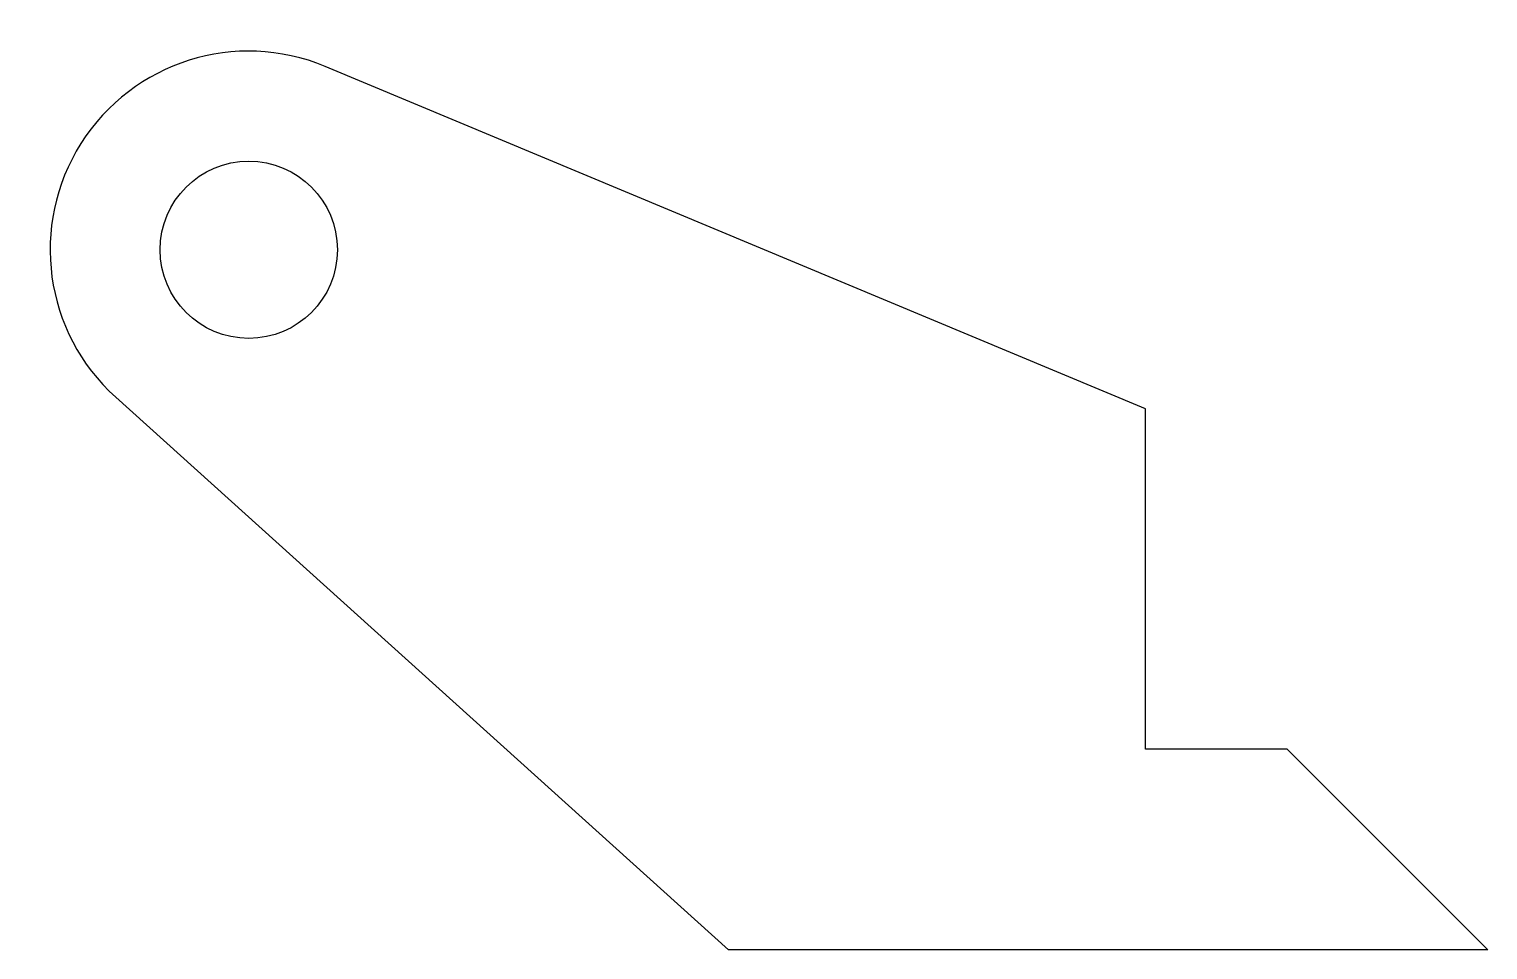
# Model space of a CAD drawing. Extents: x -332 to -6, y -45 to 161.
import ezdxf

# ---------------------------------------------------------------- set-up
doc = ezdxf.new("R2010")
doc.units = 0
doc.layers.get('0').update_dxf_attribs({"linetype": 'continuous'})

# ---------------------------------------------------------------- blocks, each defined once
blk = doc.blocks.new('SHAPE2DVIEW')
at = {"color": 0}
for p, q in [((-82.55, 76.2), (-266.09, 152.78)), ((-82.55, 76.2), (-266.09, 152.78)), ((-82.55, 76.2), (-266.09, 152.78)), ((-82.55, 76.2), (-266.09, 152.78)), ((-312.97, 78.75), (-175.82, -44.9)), ((-82.55, 0), (-82.55, 76.2)), ((-50.8, 0), (-82.55, 0)), ((-5.9, -44.9), (-50.8, 0)), ((-5.9, -44.9), (-175.82, -44.9))]:
    blk.add_line(p, q, dxfattribs=at)
blk.add_circle((-283.21, 111.76), 19.84, dxfattribs=at)
blk.add_arc((-283.21, 111.76), 44.45, 67.352, -132.036, dxfattribs=at)

msp = doc.modelspace()

# ---------------------------------------------------------------- block references
at = {"color": 0}
msp.add_blockref('SHAPE2DVIEW', (0, 0), dxfattribs=at)

doc.saveas('drawing.dxf')
